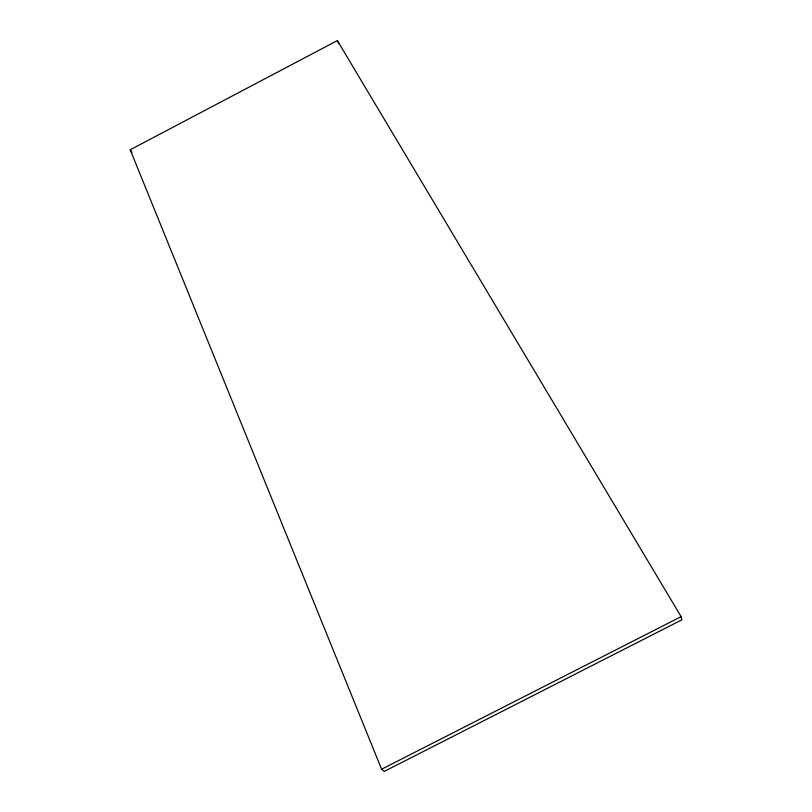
<?xml version="1.0" encoding="UTF-8"?>
<svg xmlns="http://www.w3.org/2000/svg" width="812" height="812" viewBox="0 0 812 812"><rect width="100%" height="100%" fill="white"/><g stroke="black" fill="none" stroke-linecap="round" stroke-linejoin="round"><path stroke-width="1.22" d="M130.204 149.773L337.376 40.6L681.106 616.643L681.796 619.871L384.299 771.4L381.599 769.228L130.204 149.773L132.051 152.433M381.599 769.228L681.106 616.643M337.376 40.6L338.645 43.594"/></g></svg>
